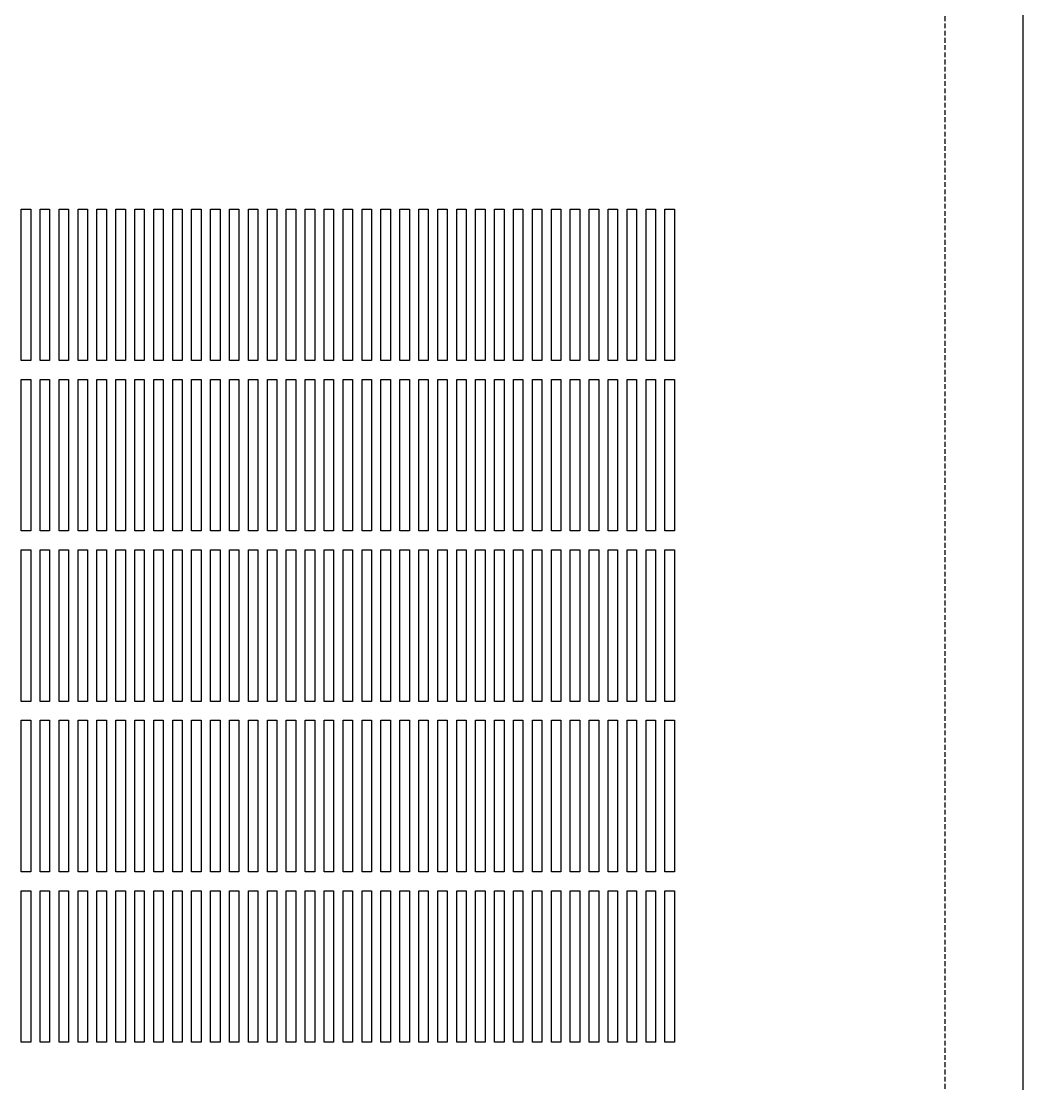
# Model space of a CAD drawing. Header units: millimetres. Extents: x -264 to 264, y -1078 to 1078.
# Drawn here: x -0.8 to 263.7, y 516.5 to 797.1 of the extents above; entities that cross this region are included whole.
import ezdxf

# ---------------------------------------------------------------- set-up
doc = ezdxf.new("R2010")
doc.units = ezdxf.units.MM
doc.linetypes.add('HIDDEN', pattern=[1.905, 1.27, -0.635])
doc.layers.add('BEND-UP', color=5, linetype='HIDDEN')

msp = doc.modelspace()

# ---------------------------------------------------------------- linework, layer by layer
for p, q in [((263.74, 964), (263.74, 36)), ((-0.75, 747.5), (1.75, 747.5)), ((-0.75, 707.5), (-0.75, 747.5)), ((1.75, 747.5), (1.75, 707.5)), ((4.25, 747.5), (6.75, 747.5)), ((4.25, 707.5), (4.25, 747.5)), ((6.75, 747.5), (6.75, 707.5)), ((9.25, 747.5), (11.75, 747.5)), ((9.25, 707.5), (9.25, 747.5)), ((11.75, 747.5), (11.75, 707.5)), ((14.25, 747.5), (16.75, 747.5)), ((14.25, 707.5), (14.25, 747.5)), ((16.75, 747.5), (16.75, 707.5)), ((19.25, 747.5), (21.75, 747.5)), ((19.25, 707.5), (19.25, 747.5)), ((21.75, 747.5), (21.75, 707.5)), ((24.25, 747.5), (26.75, 747.5)), ((24.25, 707.5), (24.25, 747.5)), ((26.75, 747.5), (26.75, 707.5)), ((29.25, 747.5), (31.75, 747.5)), ((29.25, 707.5), (29.25, 747.5)), ((31.75, 747.5), (31.75, 707.5)), ((34.25, 747.5), (36.75, 747.5)), ((34.25, 707.5), (34.25, 747.5)), ((36.75, 747.5), (36.75, 707.5)), ((39.25, 747.5), (41.75, 747.5)), ((39.25, 707.5), (39.25, 747.5)), ((41.75, 747.5), (41.75, 707.5)), ((44.25, 747.5), (46.75, 747.5)), ((44.25, 707.5), (44.25, 747.5)), ((46.75, 747.5), (46.75, 707.5)), ((49.25, 747.5), (51.75, 747.5)), ((49.25, 707.5), (49.25, 747.5)), ((51.75, 747.5), (51.75, 707.5)), ((54.25, 747.5), (56.75, 747.5)), ((54.25, 707.5), (54.25, 747.5)), ((56.75, 747.5), (56.75, 707.5)), ((59.25, 747.5), (61.75, 747.5)), ((59.25, 707.5), (59.25, 747.5)), ((61.75, 747.5), (61.75, 707.5)), ((64.25, 747.5), (66.75, 747.5)), ((64.25, 707.5), (64.25, 747.5)), ((66.75, 747.5), (66.75, 707.5)), ((69.25, 747.5), (71.75, 747.5)), ((69.25, 707.5), (69.25, 747.5)), ((71.75, 747.5), (71.75, 707.5)), ((74.25, 747.5), (76.75, 747.5)), ((74.25, 707.5), (74.25, 747.5)), ((76.75, 747.5), (76.75, 707.5)), ((79.25, 747.5), (81.75, 747.5)), ((79.25, 707.5), (79.25, 747.5)), ((81.75, 747.5), (81.75, 707.5)), ((84.25, 747.5), (86.75, 747.5)), ((84.25, 707.5), (84.25, 747.5)), ((86.75, 747.5), (86.75, 707.5)), ((89.25, 747.5), (91.75, 747.5)), ((89.25, 707.5), (89.25, 747.5)), ((91.75, 747.5), (91.75, 707.5)), ((94.25, 747.5), (96.75, 747.5)), ((94.25, 707.5), (94.25, 747.5)), ((96.75, 747.5), (96.75, 707.5)), ((99.25, 747.5), (101.75, 747.5)), ((99.25, 707.5), (99.25, 747.5)), ((101.75, 747.5), (101.75, 707.5)), ((104.25, 747.5), (106.75, 747.5)), ((104.25, 707.5), (104.25, 747.5)), ((106.75, 747.5), (106.75, 707.5)), ((109.25, 747.5), (111.75, 747.5)), ((109.25, 707.5), (109.25, 747.5)), ((111.75, 747.5), (111.75, 707.5)), ((114.25, 747.5), (116.75, 747.5)), ((114.25, 707.5), (114.25, 747.5)), ((116.75, 747.5), (116.75, 707.5)), ((119.25, 747.5), (121.75, 747.5)), ((119.25, 707.5), (119.25, 747.5)), ((121.75, 747.5), (121.75, 707.5)), ((124.25, 747.5), (126.75, 747.5)), ((124.25, 707.5), (124.25, 747.5)), ((126.75, 747.5), (126.75, 707.5)), ((129.25, 747.5), (131.75, 747.5)), ((129.25, 707.5), (129.25, 747.5)), ((131.75, 747.5), (131.75, 707.5)), ((134.25, 747.5), (136.75, 747.5)), ((134.25, 707.5), (134.25, 747.5)), ((136.75, 747.5), (136.75, 707.5)), ((139.25, 747.5), (141.75, 747.5)), ((139.25, 707.5), (139.25, 747.5)), ((141.75, 747.5), (141.75, 707.5)), ((144.25, 747.5), (146.75, 747.5)), ((144.25, 707.5), (144.25, 747.5)), ((146.75, 747.5), (146.75, 707.5)), ((149.25, 747.5), (151.75, 747.5)), ((149.25, 707.5), (149.25, 747.5)), ((151.75, 747.5), (151.75, 707.5)), ((154.25, 747.5), (156.75, 747.5)), ((154.25, 707.5), (154.25, 747.5)), ((156.75, 747.5), (156.75, 707.5)), ((159.25, 747.5), (161.75, 747.5)), ((159.25, 707.5), (159.25, 747.5)), ((161.75, 747.5), (161.75, 707.5)), ((164.25, 747.5), (166.75, 747.5)), ((164.25, 707.5), (164.25, 747.5)), ((166.75, 747.5), (166.75, 707.5)), ((169.25, 747.5), (171.75, 747.5)), ((169.25, 707.5), (169.25, 747.5)), ((171.75, 747.5), (171.75, 707.5)), ((1.75, 707.5), (-0.75, 707.5)), ((6.75, 707.5), (4.25, 707.5)), ((11.75, 707.5), (9.25, 707.5)), ((16.75, 707.5), (14.25, 707.5)), ((21.75, 707.5), (19.25, 707.5)), ((26.75, 707.5), (24.25, 707.5)), ((31.75, 707.5), (29.25, 707.5)), ((36.75, 707.5), (34.25, 707.5)), ((41.75, 707.5), (39.25, 707.5)), ((46.75, 707.5), (44.25, 707.5)), ((51.75, 707.5), (49.25, 707.5)), ((56.75, 707.5), (54.25, 707.5)), ((61.75, 707.5), (59.25, 707.5)), ((66.75, 707.5), (64.25, 707.5)), ((71.75, 707.5), (69.25, 707.5)), ((76.75, 707.5), (74.25, 707.5)), ((81.75, 707.5), (79.25, 707.5)), ((86.75, 707.5), (84.25, 707.5)), ((91.75, 707.5), (89.25, 707.5)), ((96.75, 707.5), (94.25, 707.5)), ((101.75, 707.5), (99.25, 707.5)), ((106.75, 707.5), (104.25, 707.5)), ((111.75, 707.5), (109.25, 707.5)), ((116.75, 707.5), (114.25, 707.5)), ((121.75, 707.5), (119.25, 707.5)), ((126.75, 707.5), (124.25, 707.5)), ((131.75, 707.5), (129.25, 707.5)), ((136.75, 707.5), (134.25, 707.5)), ((141.75, 707.5), (139.25, 707.5)), ((146.75, 707.5), (144.25, 707.5)), ((151.75, 707.5), (149.25, 707.5)), ((156.75, 707.5), (154.25, 707.5)), ((161.75, 707.5), (159.25, 707.5)), ((166.75, 707.5), (164.25, 707.5)), ((171.75, 707.5), (169.25, 707.5)), ((-0.75, 702.5), (1.75, 702.5)), ((-0.75, 662.5), (-0.75, 702.5)), ((1.75, 702.5), (1.75, 662.5)), ((4.25, 702.5), (6.75, 702.5)), ((4.25, 662.5), (4.25, 702.5)), ((6.75, 702.5), (6.75, 662.5)), ((9.25, 702.5), (11.75, 702.5)), ((9.25, 662.5), (9.25, 702.5)), ((11.75, 702.5), (11.75, 662.5)), ((14.25, 702.5), (16.75, 702.5)), ((14.25, 662.5), (14.25, 702.5)), ((16.75, 702.5), (16.75, 662.5)), ((19.25, 702.5), (21.75, 702.5)), ((19.25, 662.5), (19.25, 702.5)), ((21.75, 702.5), (21.75, 662.5)), ((24.25, 702.5), (26.75, 702.5)), ((24.25, 662.5), (24.25, 702.5)), ((26.75, 702.5), (26.75, 662.5)), ((29.25, 702.5), (31.75, 702.5)), ((29.25, 662.5), (29.25, 702.5)), ((31.75, 702.5), (31.75, 662.5)), ((34.25, 702.5), (36.75, 702.5)), ((34.25, 662.5), (34.25, 702.5)), ((36.75, 702.5), (36.75, 662.5)), ((39.25, 702.5), (41.75, 702.5)), ((39.25, 662.5), (39.25, 702.5)), ((41.75, 702.5), (41.75, 662.5)), ((44.25, 702.5), (46.75, 702.5)), ((44.25, 662.5), (44.25, 702.5)), ((46.75, 702.5), (46.75, 662.5)), ((49.25, 702.5), (51.75, 702.5)), ((49.25, 662.5), (49.25, 702.5)), ((51.75, 702.5), (51.75, 662.5)), ((54.25, 702.5), (56.75, 702.5)), ((54.25, 662.5), (54.25, 702.5)), ((56.75, 702.5), (56.75, 662.5)), ((59.25, 702.5), (61.75, 702.5)), ((59.25, 662.5), (59.25, 702.5)), ((61.75, 702.5), (61.75, 662.5)), ((64.25, 702.5), (66.75, 702.5)), ((64.25, 662.5), (64.25, 702.5)), ((66.75, 702.5), (66.75, 662.5)), ((69.25, 702.5), (71.75, 702.5)), ((69.25, 662.5), (69.25, 702.5)), ((71.75, 702.5), (71.75, 662.5)), ((74.25, 702.5), (76.75, 702.5)), ((74.25, 662.5), (74.25, 702.5)), ((76.75, 702.5), (76.75, 662.5)), ((79.25, 702.5), (81.75, 702.5)), ((79.25, 662.5), (79.25, 702.5)), ((81.75, 702.5), (81.75, 662.5)), ((84.25, 702.5), (86.75, 702.5)), ((84.25, 662.5), (84.25, 702.5)), ((86.75, 702.5), (86.75, 662.5)), ((89.25, 702.5), (91.75, 702.5)), ((89.25, 662.5), (89.25, 702.5)), ((91.75, 702.5), (91.75, 662.5)), ((94.25, 702.5), (96.75, 702.5)), ((94.25, 662.5), (94.25, 702.5)), ((96.75, 702.5), (96.75, 662.5)), ((99.25, 702.5), (101.75, 702.5)), ((99.25, 662.5), (99.25, 702.5)), ((101.75, 702.5), (101.75, 662.5)), ((104.25, 702.5), (106.75, 702.5)), ((104.25, 662.5), (104.25, 702.5)), ((106.75, 702.5), (106.75, 662.5)), ((109.25, 702.5), (111.75, 702.5)), ((109.25, 662.5), (109.25, 702.5)), ((111.75, 702.5), (111.75, 662.5)), ((114.25, 702.5), (116.75, 702.5)), ((114.25, 662.5), (114.25, 702.5)), ((116.75, 702.5), (116.75, 662.5)), ((119.25, 702.5), (121.75, 702.5)), ((119.25, 662.5), (119.25, 702.5)), ((121.75, 702.5), (121.75, 662.5)), ((124.25, 702.5), (126.75, 702.5)), ((124.25, 662.5), (124.25, 702.5)), ((126.75, 702.5), (126.75, 662.5)), ((129.25, 702.5), (131.75, 702.5)), ((129.25, 662.5), (129.25, 702.5)), ((131.75, 702.5), (131.75, 662.5)), ((134.25, 702.5), (136.75, 702.5)), ((134.25, 662.5), (134.25, 702.5)), ((136.75, 702.5), (136.75, 662.5)), ((139.25, 702.5), (141.75, 702.5)), ((139.25, 662.5), (139.25, 702.5)), ((141.75, 702.5), (141.75, 662.5)), ((144.25, 702.5), (146.75, 702.5)), ((144.25, 662.5), (144.25, 702.5)), ((146.75, 702.5), (146.75, 662.5)), ((149.25, 702.5), (151.75, 702.5)), ((149.25, 662.5), (149.25, 702.5)), ((151.75, 702.5), (151.75, 662.5)), ((154.25, 702.5), (156.75, 702.5)), ((154.25, 662.5), (154.25, 702.5)), ((156.75, 702.5), (156.75, 662.5)), ((159.25, 702.5), (161.75, 702.5)), ((159.25, 662.5), (159.25, 702.5)), ((161.75, 702.5), (161.75, 662.5)), ((164.25, 702.5), (166.75, 702.5)), ((164.25, 662.5), (164.25, 702.5)), ((166.75, 702.5), (166.75, 662.5)), ((169.25, 702.5), (171.75, 702.5)), ((169.25, 662.5), (169.25, 702.5)), ((171.75, 702.5), (171.75, 662.5)), ((1.75, 662.5), (-0.75, 662.5)), ((6.75, 662.5), (4.25, 662.5)), ((11.75, 662.5), (9.25, 662.5)), ((16.75, 662.5), (14.25, 662.5)), ((21.75, 662.5), (19.25, 662.5)), ((26.75, 662.5), (24.25, 662.5)), ((31.75, 662.5), (29.25, 662.5)), ((36.75, 662.5), (34.25, 662.5)), ((41.75, 662.5), (39.25, 662.5)), ((46.75, 662.5), (44.25, 662.5)), ((51.75, 662.5), (49.25, 662.5)), ((56.75, 662.5), (54.25, 662.5)), ((61.75, 662.5), (59.25, 662.5)), ((66.75, 662.5), (64.25, 662.5)), ((71.75, 662.5), (69.25, 662.5)), ((76.75, 662.5), (74.25, 662.5)), ((81.75, 662.5), (79.25, 662.5)), ((86.75, 662.5), (84.25, 662.5)), ((91.75, 662.5), (89.25, 662.5)), ((96.75, 662.5), (94.25, 662.5)), ((101.75, 662.5), (99.25, 662.5)), ((106.75, 662.5), (104.25, 662.5)), ((111.75, 662.5), (109.25, 662.5)), ((116.75, 662.5), (114.25, 662.5)), ((121.75, 662.5), (119.25, 662.5)), ((126.75, 662.5), (124.25, 662.5)), ((131.75, 662.5), (129.25, 662.5)), ((136.75, 662.5), (134.25, 662.5)), ((141.75, 662.5), (139.25, 662.5)), ((146.75, 662.5), (144.25, 662.5)), ((151.75, 662.5), (149.25, 662.5)), ((156.75, 662.5), (154.25, 662.5)), ((161.75, 662.5), (159.25, 662.5)), ((166.75, 662.5), (164.25, 662.5)), ((171.75, 662.5), (169.25, 662.5)), ((-0.75, 657.5), (1.75, 657.5)), ((-0.75, 617.5), (-0.75, 657.5)), ((1.75, 657.5), (1.75, 617.5)), ((4.25, 657.5), (6.75, 657.5)), ((4.25, 617.5), (4.25, 657.5)), ((6.75, 657.5), (6.75, 617.5)), ((9.25, 657.5), (11.75, 657.5)), ((9.25, 617.5), (9.25, 657.5)), ((11.75, 657.5), (11.75, 617.5)), ((14.25, 657.5), (16.75, 657.5)), ((14.25, 617.5), (14.25, 657.5)), ((16.75, 657.5), (16.75, 617.5)), ((19.25, 657.5), (21.75, 657.5)), ((19.25, 617.5), (19.25, 657.5)), ((21.75, 657.5), (21.75, 617.5)), ((24.25, 657.5), (26.75, 657.5)), ((24.25, 617.5), (24.25, 657.5)), ((26.75, 657.5), (26.75, 617.5)), ((29.25, 657.5), (31.75, 657.5)), ((29.25, 617.5), (29.25, 657.5)), ((31.75, 657.5), (31.75, 617.5)), ((34.25, 657.5), (36.75, 657.5)), ((34.25, 617.5), (34.25, 657.5)), ((36.75, 657.5), (36.75, 617.5)), ((39.25, 657.5), (41.75, 657.5)), ((39.25, 617.5), (39.25, 657.5)), ((41.75, 657.5), (41.75, 617.5)), ((44.25, 657.5), (46.75, 657.5)), ((44.25, 617.5), (44.25, 657.5)), ((46.75, 657.5), (46.75, 617.5)), ((49.25, 657.5), (51.75, 657.5)), ((49.25, 617.5), (49.25, 657.5)), ((51.75, 657.5), (51.75, 617.5)), ((54.25, 657.5), (56.75, 657.5)), ((54.25, 617.5), (54.25, 657.5)), ((56.75, 657.5), (56.75, 617.5)), ((59.25, 657.5), (61.75, 657.5)), ((59.25, 617.5), (59.25, 657.5)), ((61.75, 657.5), (61.75, 617.5)), ((64.25, 657.5), (66.75, 657.5)), ((64.25, 617.5), (64.25, 657.5)), ((66.75, 657.5), (66.75, 617.5)), ((69.25, 657.5), (71.75, 657.5)), ((69.25, 617.5), (69.25, 657.5)), ((71.75, 657.5), (71.75, 617.5)), ((74.25, 657.5), (76.75, 657.5)), ((74.25, 617.5), (74.25, 657.5)), ((76.75, 657.5), (76.75, 617.5)), ((79.25, 657.5), (81.75, 657.5)), ((79.25, 617.5), (79.25, 657.5)), ((81.75, 657.5), (81.75, 617.5)), ((84.25, 657.5), (86.75, 657.5)), ((84.25, 617.5), (84.25, 657.5)), ((86.75, 657.5), (86.75, 617.5)), ((89.25, 657.5), (91.75, 657.5)), ((89.25, 617.5), (89.25, 657.5)), ((91.75, 657.5), (91.75, 617.5)), ((94.25, 657.5), (96.75, 657.5)), ((94.25, 617.5), (94.25, 657.5)), ((96.75, 657.5), (96.75, 617.5)), ((99.25, 657.5), (101.75, 657.5)), ((99.25, 617.5), (99.25, 657.5)), ((101.75, 657.5), (101.75, 617.5)), ((104.25, 657.5), (106.75, 657.5)), ((104.25, 617.5), (104.25, 657.5)), ((106.75, 657.5), (106.75, 617.5)), ((109.25, 657.5), (111.75, 657.5)), ((109.25, 617.5), (109.25, 657.5)), ((111.75, 657.5), (111.75, 617.5)), ((114.25, 657.5), (116.75, 657.5)), ((114.25, 617.5), (114.25, 657.5)), ((116.75, 657.5), (116.75, 617.5)), ((119.25, 657.5), (121.75, 657.5)), ((119.25, 617.5), (119.25, 657.5)), ((121.75, 657.5), (121.75, 617.5)), ((124.25, 657.5), (126.75, 657.5)), ((124.25, 617.5), (124.25, 657.5)), ((126.75, 657.5), (126.75, 617.5)), ((129.25, 657.5), (131.75, 657.5)), ((129.25, 617.5), (129.25, 657.5)), ((131.75, 657.5), (131.75, 617.5)), ((134.25, 657.5), (136.75, 657.5)), ((134.25, 617.5), (134.25, 657.5)), ((136.75, 657.5), (136.75, 617.5)), ((139.25, 657.5), (141.75, 657.5)), ((139.25, 617.5), (139.25, 657.5)), ((141.75, 657.5), (141.75, 617.5)), ((144.25, 657.5), (146.75, 657.5)), ((144.25, 617.5), (144.25, 657.5)), ((146.75, 657.5), (146.75, 617.5)), ((149.25, 657.5), (151.75, 657.5)), ((149.25, 617.5), (149.25, 657.5)), ((151.75, 657.5), (151.75, 617.5)), ((154.25, 657.5), (156.75, 657.5)), ((154.25, 617.5), (154.25, 657.5)), ((156.75, 657.5), (156.75, 617.5)), ((159.25, 657.5), (161.75, 657.5)), ((159.25, 617.5), (159.25, 657.5)), ((161.75, 657.5), (161.75, 617.5)), ((164.25, 657.5), (166.75, 657.5)), ((164.25, 617.5), (164.25, 657.5)), ((166.75, 657.5), (166.75, 617.5)), ((169.25, 657.5), (171.75, 657.5)), ((169.25, 617.5), (169.25, 657.5)), ((171.75, 657.5), (171.75, 617.5)), ((1.75, 617.5), (-0.75, 617.5)), ((6.75, 617.5), (4.25, 617.5)), ((11.75, 617.5), (9.25, 617.5)), ((16.75, 617.5), (14.25, 617.5)), ((21.75, 617.5), (19.25, 617.5)), ((26.75, 617.5), (24.25, 617.5)), ((31.75, 617.5), (29.25, 617.5)), ((36.75, 617.5), (34.25, 617.5)), ((41.75, 617.5), (39.25, 617.5)), ((46.75, 617.5), (44.25, 617.5)), ((51.75, 617.5), (49.25, 617.5)), ((56.75, 617.5), (54.25, 617.5)), ((61.75, 617.5), (59.25, 617.5)), ((66.75, 617.5), (64.25, 617.5)), ((71.75, 617.5), (69.25, 617.5)), ((76.75, 617.5), (74.25, 617.5)), ((81.75, 617.5), (79.25, 617.5)), ((86.75, 617.5), (84.25, 617.5)), ((91.75, 617.5), (89.25, 617.5)), ((96.75, 617.5), (94.25, 617.5)), ((101.75, 617.5), (99.25, 617.5)), ((106.75, 617.5), (104.25, 617.5)), ((111.75, 617.5), (109.25, 617.5)), ((116.75, 617.5), (114.25, 617.5)), ((121.75, 617.5), (119.25, 617.5)), ((126.75, 617.5), (124.25, 617.5)), ((131.75, 617.5), (129.25, 617.5)), ((136.75, 617.5), (134.25, 617.5)), ((141.75, 617.5), (139.25, 617.5)), ((146.75, 617.5), (144.25, 617.5)), ((151.75, 617.5), (149.25, 617.5)), ((156.75, 617.5), (154.25, 617.5)), ((161.75, 617.5), (159.25, 617.5)), ((166.75, 617.5), (164.25, 617.5)), ((171.75, 617.5), (169.25, 617.5)), ((-0.75, 612.5), (1.75, 612.5)), ((-0.75, 572.5), (-0.75, 612.5)), ((1.75, 612.5), (1.75, 572.5)), ((4.25, 612.5), (6.75, 612.5)), ((4.25, 572.5), (4.25, 612.5)), ((6.75, 612.5), (6.75, 572.5)), ((9.25, 612.5), (11.75, 612.5)), ((9.25, 572.5), (9.25, 612.5)), ((11.75, 612.5), (11.75, 572.5)), ((14.25, 612.5), (16.75, 612.5)), ((14.25, 572.5), (14.25, 612.5)), ((16.75, 612.5), (16.75, 572.5)), ((19.25, 612.5), (21.75, 612.5)), ((19.25, 572.5), (19.25, 612.5)), ((21.75, 612.5), (21.75, 572.5)), ((24.25, 612.5), (26.75, 612.5)), ((24.25, 572.5), (24.25, 612.5)), ((26.75, 612.5), (26.75, 572.5)), ((29.25, 612.5), (31.75, 612.5)), ((29.25, 572.5), (29.25, 612.5)), ((31.75, 612.5), (31.75, 572.5)), ((34.25, 612.5), (36.75, 612.5)), ((34.25, 572.5), (34.25, 612.5)), ((36.75, 612.5), (36.75, 572.5)), ((39.25, 612.5), (41.75, 612.5)), ((39.25, 572.5), (39.25, 612.5)), ((41.75, 612.5), (41.75, 572.5)), ((44.25, 612.5), (46.75, 612.5)), ((44.25, 572.5), (44.25, 612.5)), ((46.75, 612.5), (46.75, 572.5)), ((49.25, 612.5), (51.75, 612.5)), ((49.25, 572.5), (49.25, 612.5)), ((51.75, 612.5), (51.75, 572.5)), ((54.25, 612.5), (56.75, 612.5)), ((54.25, 572.5), (54.25, 612.5)), ((56.75, 612.5), (56.75, 572.5)), ((59.25, 612.5), (61.75, 612.5)), ((59.25, 572.5), (59.25, 612.5)), ((61.75, 612.5), (61.75, 572.5)), ((64.25, 612.5), (66.75, 612.5)), ((64.25, 572.5), (64.25, 612.5)), ((66.75, 612.5), (66.75, 572.5)), ((69.25, 612.5), (71.75, 612.5)), ((69.25, 572.5), (69.25, 612.5)), ((71.75, 612.5), (71.75, 572.5)), ((74.25, 612.5), (76.75, 612.5)), ((74.25, 572.5), (74.25, 612.5)), ((76.75, 612.5), (76.75, 572.5)), ((79.25, 612.5), (81.75, 612.5)), ((79.25, 572.5), (79.25, 612.5)), ((81.75, 612.5), (81.75, 572.5)), ((84.25, 612.5), (86.75, 612.5)), ((84.25, 572.5), (84.25, 612.5)), ((86.75, 612.5), (86.75, 572.5)), ((89.25, 612.5), (91.75, 612.5)), ((89.25, 572.5), (89.25, 612.5)), ((91.75, 612.5), (91.75, 572.5)), ((94.25, 612.5), (96.75, 612.5)), ((94.25, 572.5), (94.25, 612.5)), ((96.75, 612.5), (96.75, 572.5)), ((99.25, 612.5), (101.75, 612.5)), ((99.25, 572.5), (99.25, 612.5)), ((101.75, 612.5), (101.75, 572.5)), ((104.25, 612.5), (106.75, 612.5)), ((104.25, 572.5), (104.25, 612.5)), ((106.75, 612.5), (106.75, 572.5)), ((109.25, 612.5), (111.75, 612.5)), ((109.25, 572.5), (109.25, 612.5)), ((111.75, 612.5), (111.75, 572.5)), ((114.25, 612.5), (116.75, 612.5)), ((114.25, 572.5), (114.25, 612.5)), ((116.75, 612.5), (116.75, 572.5)), ((119.25, 612.5), (121.75, 612.5)), ((119.25, 572.5), (119.25, 612.5)), ((121.75, 612.5), (121.75, 572.5)), ((124.25, 612.5), (126.75, 612.5)), ((124.25, 572.5), (124.25, 612.5)), ((126.75, 612.5), (126.75, 572.5)), ((129.25, 612.5), (131.75, 612.5)), ((129.25, 572.5), (129.25, 612.5)), ((131.75, 612.5), (131.75, 572.5)), ((134.25, 612.5), (136.75, 612.5)), ((134.25, 572.5), (134.25, 612.5)), ((136.75, 612.5), (136.75, 572.5)), ((139.25, 612.5), (141.75, 612.5)), ((139.25, 572.5), (139.25, 612.5)), ((141.75, 612.5), (141.75, 572.5)), ((144.25, 612.5), (146.75, 612.5)), ((144.25, 572.5), (144.25, 612.5)), ((146.75, 612.5), (146.75, 572.5)), ((149.25, 612.5), (151.75, 612.5)), ((149.25, 572.5), (149.25, 612.5)), ((151.75, 612.5), (151.75, 572.5)), ((154.25, 612.5), (156.75, 612.5)), ((154.25, 572.5), (154.25, 612.5)), ((156.75, 612.5), (156.75, 572.5)), ((159.25, 612.5), (161.75, 612.5)), ((159.25, 572.5), (159.25, 612.5)), ((161.75, 612.5), (161.75, 572.5)), ((164.25, 612.5), (166.75, 612.5)), ((164.25, 572.5), (164.25, 612.5)), ((166.75, 612.5), (166.75, 572.5)), ((169.25, 612.5), (171.75, 612.5)), ((169.25, 572.5), (169.25, 612.5)), ((171.75, 612.5), (171.75, 572.5)), ((1.75, 572.5), (-0.75, 572.5)), ((6.75, 572.5), (4.25, 572.5)), ((11.75, 572.5), (9.25, 572.5)), ((16.75, 572.5), (14.25, 572.5)), ((21.75, 572.5), (19.25, 572.5)), ((26.75, 572.5), (24.25, 572.5)), ((31.75, 572.5), (29.25, 572.5)), ((36.75, 572.5), (34.25, 572.5)), ((41.75, 572.5), (39.25, 572.5)), ((46.75, 572.5), (44.25, 572.5)), ((51.75, 572.5), (49.25, 572.5)), ((56.75, 572.5), (54.25, 572.5)), ((61.75, 572.5), (59.25, 572.5)), ((66.75, 572.5), (64.25, 572.5)), ((71.75, 572.5), (69.25, 572.5)), ((76.75, 572.5), (74.25, 572.5)), ((81.75, 572.5), (79.25, 572.5)), ((86.75, 572.5), (84.25, 572.5)), ((91.75, 572.5), (89.25, 572.5)), ((96.75, 572.5), (94.25, 572.5)), ((101.75, 572.5), (99.25, 572.5)), ((106.75, 572.5), (104.25, 572.5)), ((111.75, 572.5), (109.25, 572.5)), ((116.75, 572.5), (114.25, 572.5)), ((121.75, 572.5), (119.25, 572.5)), ((126.75, 572.5), (124.25, 572.5)), ((131.75, 572.5), (129.25, 572.5)), ((136.75, 572.5), (134.25, 572.5)), ((141.75, 572.5), (139.25, 572.5)), ((146.75, 572.5), (144.25, 572.5)), ((151.75, 572.5), (149.25, 572.5)), ((156.75, 572.5), (154.25, 572.5)), ((161.75, 572.5), (159.25, 572.5)), ((166.75, 572.5), (164.25, 572.5)), ((171.75, 572.5), (169.25, 572.5)), ((-0.75, 567.5), (1.75, 567.5)), ((-0.75, 527.5), (-0.75, 567.5)), ((1.75, 567.5), (1.75, 527.5)), ((4.25, 567.5), (6.75, 567.5)), ((4.25, 527.5), (4.25, 567.5)), ((6.75, 567.5), (6.75, 527.5)), ((9.25, 567.5), (11.75, 567.5)), ((9.25, 527.5), (9.25, 567.5)), ((11.75, 567.5), (11.75, 527.5)), ((14.25, 567.5), (16.75, 567.5)), ((14.25, 527.5), (14.25, 567.5)), ((16.75, 567.5), (16.75, 527.5)), ((19.25, 567.5), (21.75, 567.5)), ((19.25, 527.5), (19.25, 567.5)), ((21.75, 567.5), (21.75, 527.5)), ((24.25, 567.5), (26.75, 567.5)), ((24.25, 527.5), (24.25, 567.5)), ((26.75, 567.5), (26.75, 527.5)), ((29.25, 567.5), (31.75, 567.5)), ((29.25, 527.5), (29.25, 567.5)), ((31.75, 567.5), (31.75, 527.5)), ((34.25, 567.5), (36.75, 567.5)), ((34.25, 527.5), (34.25, 567.5)), ((36.75, 567.5), (36.75, 527.5)), ((39.25, 567.5), (41.75, 567.5)), ((39.25, 527.5), (39.25, 567.5)), ((41.75, 567.5), (41.75, 527.5)), ((44.25, 567.5), (46.75, 567.5)), ((44.25, 527.5), (44.25, 567.5)), ((46.75, 567.5), (46.75, 527.5)), ((49.25, 567.5), (51.75, 567.5)), ((49.25, 527.5), (49.25, 567.5)), ((51.75, 567.5), (51.75, 527.5)), ((54.25, 567.5), (56.75, 567.5)), ((54.25, 527.5), (54.25, 567.5)), ((56.75, 567.5), (56.75, 527.5)), ((59.25, 567.5), (61.75, 567.5)), ((59.25, 527.5), (59.25, 567.5)), ((61.75, 567.5), (61.75, 527.5)), ((64.25, 567.5), (66.75, 567.5)), ((64.25, 527.5), (64.25, 567.5)), ((66.75, 567.5), (66.75, 527.5)), ((69.25, 567.5), (71.75, 567.5)), ((69.25, 527.5), (69.25, 567.5)), ((71.75, 567.5), (71.75, 527.5)), ((74.25, 567.5), (76.75, 567.5)), ((74.25, 527.5), (74.25, 567.5)), ((76.75, 567.5), (76.75, 527.5)), ((79.25, 567.5), (81.75, 567.5)), ((79.25, 527.5), (79.25, 567.5)), ((81.75, 567.5), (81.75, 527.5)), ((84.25, 567.5), (86.75, 567.5)), ((84.25, 527.5), (84.25, 567.5)), ((86.75, 567.5), (86.75, 527.5)), ((89.25, 567.5), (91.75, 567.5)), ((89.25, 527.5), (89.25, 567.5)), ((91.75, 567.5), (91.75, 527.5)), ((94.25, 567.5), (96.75, 567.5)), ((94.25, 527.5), (94.25, 567.5)), ((96.75, 567.5), (96.75, 527.5)), ((99.25, 567.5), (101.75, 567.5)), ((99.25, 527.5), (99.25, 567.5)), ((101.75, 567.5), (101.75, 527.5)), ((104.25, 567.5), (106.75, 567.5)), ((104.25, 527.5), (104.25, 567.5)), ((106.75, 567.5), (106.75, 527.5)), ((109.25, 567.5), (111.75, 567.5)), ((109.25, 527.5), (109.25, 567.5)), ((111.75, 567.5), (111.75, 527.5)), ((114.25, 567.5), (116.75, 567.5)), ((114.25, 527.5), (114.25, 567.5)), ((116.75, 567.5), (116.75, 527.5)), ((119.25, 567.5), (121.75, 567.5)), ((119.25, 527.5), (119.25, 567.5)), ((121.75, 567.5), (121.75, 527.5)), ((124.25, 567.5), (126.75, 567.5)), ((124.25, 527.5), (124.25, 567.5)), ((126.75, 567.5), (126.75, 527.5)), ((129.25, 567.5), (131.75, 567.5)), ((129.25, 527.5), (129.25, 567.5)), ((131.75, 567.5), (131.75, 527.5)), ((134.25, 567.5), (136.75, 567.5)), ((134.25, 527.5), (134.25, 567.5)), ((136.75, 567.5), (136.75, 527.5)), ((139.25, 567.5), (141.75, 567.5)), ((139.25, 527.5), (139.25, 567.5)), ((141.75, 567.5), (141.75, 527.5)), ((144.25, 567.5), (146.75, 567.5)), ((144.25, 527.5), (144.25, 567.5)), ((146.75, 567.5), (146.75, 527.5)), ((149.25, 567.5), (151.75, 567.5)), ((149.25, 527.5), (149.25, 567.5)), ((151.75, 567.5), (151.75, 527.5)), ((154.25, 567.5), (156.75, 567.5)), ((154.25, 527.5), (154.25, 567.5)), ((156.75, 567.5), (156.75, 527.5)), ((159.25, 567.5), (161.75, 567.5)), ((159.25, 527.5), (159.25, 567.5)), ((161.75, 567.5), (161.75, 527.5)), ((164.25, 567.5), (166.75, 567.5)), ((164.25, 527.5), (164.25, 567.5)), ((166.75, 567.5), (166.75, 527.5)), ((169.25, 567.5), (171.75, 567.5)), ((169.25, 527.5), (169.25, 567.5)), ((171.75, 567.5), (171.75, 527.5)), ((1.75, 527.5), (-0.75, 527.5)), ((6.75, 527.5), (4.25, 527.5)), ((11.75, 527.5), (9.25, 527.5)), ((16.75, 527.5), (14.25, 527.5)), ((21.75, 527.5), (19.25, 527.5)), ((26.75, 527.5), (24.25, 527.5)), ((31.75, 527.5), (29.25, 527.5)), ((36.75, 527.5), (34.25, 527.5)), ((41.75, 527.5), (39.25, 527.5)), ((46.75, 527.5), (44.25, 527.5)), ((51.75, 527.5), (49.25, 527.5)), ((56.75, 527.5), (54.25, 527.5)), ((61.75, 527.5), (59.25, 527.5)), ((66.75, 527.5), (64.25, 527.5)), ((71.75, 527.5), (69.25, 527.5)), ((76.75, 527.5), (74.25, 527.5)), ((81.75, 527.5), (79.25, 527.5)), ((86.75, 527.5), (84.25, 527.5)), ((91.75, 527.5), (89.25, 527.5)), ((96.75, 527.5), (94.25, 527.5)), ((101.75, 527.5), (99.25, 527.5)), ((106.75, 527.5), (104.25, 527.5)), ((111.75, 527.5), (109.25, 527.5)), ((116.75, 527.5), (114.25, 527.5)), ((121.75, 527.5), (119.25, 527.5)), ((126.75, 527.5), (124.25, 527.5)), ((131.75, 527.5), (129.25, 527.5)), ((136.75, 527.5), (134.25, 527.5)), ((141.75, 527.5), (139.25, 527.5)), ((146.75, 527.5), (144.25, 527.5)), ((151.75, 527.5), (149.25, 527.5)), ((156.75, 527.5), (154.25, 527.5)), ((161.75, 527.5), (159.25, 527.5)), ((166.75, 527.5), (164.25, 527.5)), ((171.75, 527.5), (169.25, 527.5))]:
    msp.add_line(p, q)
at = {"layer": 'BEND-UP'}
msp.add_line((243.24, -1044.99), (243.24, 1043.5), dxfattribs=at)

doc.saveas('drawing.dxf')
